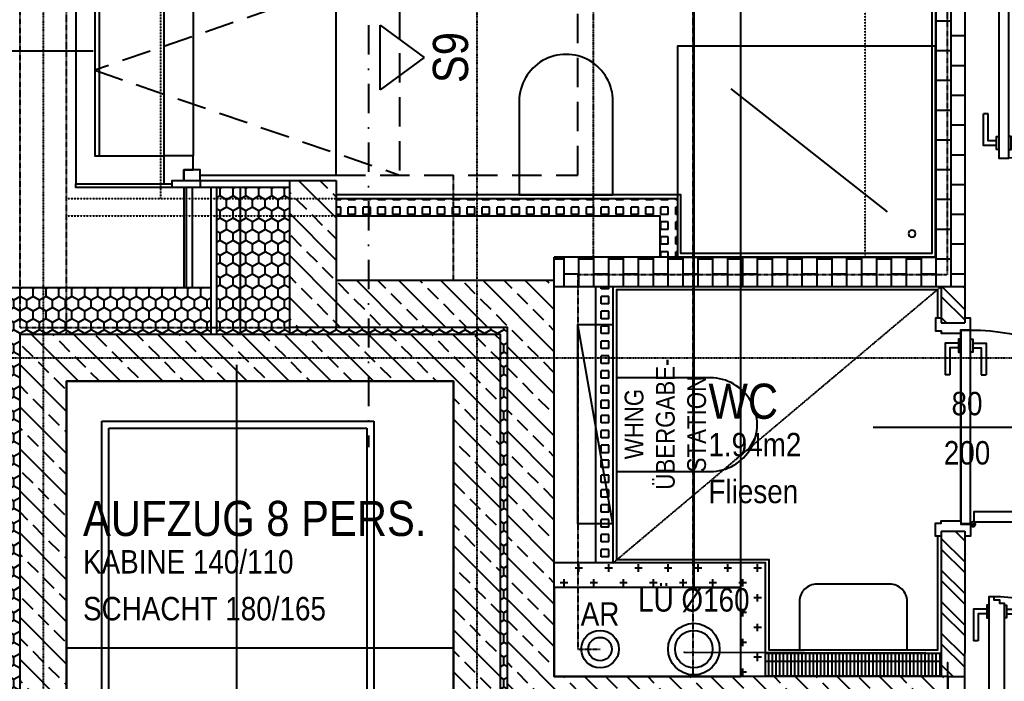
# Model space of a CAD drawing. Header units: millimetres. Extents: x -13147 to 51584, y -41547 to 69958.
# Drawn here: x 34404 to 38603, y 1445 to 4268 of the extents above; entities that cross this region are included whole.
import ezdxf
from ezdxf.enums import TextEntityAlignment as Align

# ---------------------------------------------------------------- set-up
doc = ezdxf.new("R2010")
doc.units = ezdxf.units.MM
for name, pattern in [('DASHDOT', [1, 0.5, -0.25, 0, -0.25]), ('HIDDEN2', [0.1875, 0.125, -0.0625]), ('STRICHPUNKT', [1, 0.5, -0.25, 0, -0.25]), ('STRICHPUNKTX2', [2, 1, -0.5, 0, -0.5])]:
    doc.linetypes.add(name, pattern=pattern)
doc.layers.get('Defpoints').update_dxf_attribs({"color": 251})
for name, color, linetype in [('00-AUF---------M0', 251, 'Continuous'), ('00_HLP---------M0', 251, 'Continuous'), ('00_HLP-G00-L05-M0', 6, 'Continuous'), ('01-SCH-G00-L05-M0', 251, 'STRICHPUNKTX2'), ('01-TXT---------M0', 251, 'Continuous'), ('01-TXT---------PP', 1, 'Continuous'), ('01-TXT-G00-L05-M0', 1, 'Continuous'), ('02-AXO-G00-L05-M0', 251, 'STRICHPUNKT'), ('02-FIL-G00-L05-LILA', 251, 'Continuous'), ('02-FIL-G00-L05-M0', 251, 'Continuous'), ('02-FIL-G00-L05-ORANGE', 251, 'Continuous'), ('02-FIL-G00-L05-STB', 251, 'Continuous'), ('02-FLI-G00-L05-M0', 251, 'Continuous'), ('02-HID---------M0', 251, 'HIDDEN2'), ('02-HID-G00-L05-M0', 251, 'HIDDEN2'), ('02-TWA---------M0', 251, 'Continuous'), ('02-TWA-G00-L05-M0', 251, 'Continuous'), ('02-WDA-G00-L05-M0', 251, 'Continuous'), ('02-ZWA---------M0', 251, 'Continuous'), ('02-ZWA-G00-L05-M0', 251, 'Continuous'), ('03-ANS-G00-L05-M0', 251, 'Continuous'), ('03-HID-G00-L05-M0', 251, 'HIDDEN2'), ('03-SYM-G00-L05-M0', 251, 'Continuous'), ('04-STO---------M0', 251, 'Continuous'), ('04-SYM---------EP', 251, 'Continuous'), ('04-SYM-G00-L05-EP', 251, 'Continuous'), ('05-STO---------M0', 251, 'Continuous'), ('05-STO--------M0', 251, 'Continuous'), ('05-SYM---------M0', 251, 'Continuous'), ('05-SYM--------M0', 251, 'Continuous'), ('05-SYM-G00-L05-M0', 251, 'Continuous'), ('05-TXT--------M0', 251, 'Continuous'), ('05-TXT-G00-L05-M0', 251, 'Continuous'), ('05_HLP---------M0', 251, 'Continuous'), ('06-SYM-G00-L05-M0', 251, 'Continuous'), ('07-SAN-G00-L05-FBHZG-EVERT', 251, 'Continuous'), ('07-SAN-G00-L05-M0', 251, 'Continuous'), ('07-TXT---------M0', 251, 'Continuous')]:
    doc.layers.add(name, color=color, linetype=linetype)
doc.layers.add('E_Bauangaben', color=7, linetype='Continuous', true_color=0xcb1042)
doc.styles.add('ARIAL', font='arial.ttf', dxfattribs={"width": 0.85})
doc.dimstyles.new('pp chromy&schneider', dxfattribs={"dimscale": 0.005, "dimtxt": 25, "dimasz": 10, "dimexe": 0, "dimexo": 0, "dimgap": 5, "dimtad": 1, "dimdec": 1, "dimlfac": 100, "dimrnd": 0.1, "dimzin": 9, "dimdsep": 46, "dimtxsty": 'ARIAL', "dimblk": 'c&s kote', "dimcen": 0, "dimse1": 1, "dimse2": 1, "dimclrd": 8, "dimclrt": 8, "dimadec": 0, "dimazin": 0, "dimtfac": 0.75, "dimtdec": 1, "dimtix": 1, "dimtmove": 2, "dimatfit": 0, "dimldrblk": 'NONE', "dimfxl": 1, "dimtolj": 1, "dimlwd": -1, "dimarcsym": 0})
pattern_1 = [(90, (-38458.126, -45395.47), (-31.75, -7e-10), [31.75, -31.75]), (180, (-38458.126, -45395.47), (7e-10, -31.75), [31.75, -31.75])]
pattern_2 = [(135, (-38458.13, -45395.47), (-67.35192, -67.35192), []), (135, (-38458.13, -45350.57), (-67.35192, -67.35192), [])]
pattern_3 = [(135, (-38458.13, -45395.47), (-89.80256, -89.80256), []), (135, (-38458.13, -45305.67), (-89.80256, -89.80256), [63.5, -31.75])]
pattern_4 = [(90, (-38458.126, -45395.47), (-27.4963, 47.625), [31.75, -63.5]), (210, (-38458.126, -45395.47), (-27.49631, -47.624994), [31.75, -63.5]), (150, (-38458.126, -45395.47), (-54.99261, 6e-06), [-63.5, 31.75])]

# ---------------------------------------------------------------- blocks, each defined once
blk = doc.blocks.new('c&s kote')
at = {"color": 8}
for p, q in [((0, -2), (0, 2)), ((0, 2), (0, -2)), ((-2, 0), (2, 0)), ((2, 0), (-2, 0))]:
    blk.add_line(p, q, dxfattribs=at)
blk.add_circle((0, 0), 0.5, dxfattribs=at)
blk = doc.blocks.new('*D97')
at = {"layer": 'Defpoints', "color": 0, "transparency": 16777216}
for p in [(38266.7, 1566.1), (37238.5, 1527.7), (38266.6, 1527.1)]:
    blk.add_point(p, dxfattribs=at)
at = {"layer": 'E_Bauangaben', "color": 8, "transparency": 16777216}
blk.add_line((37238.7, 1568.7), (38266.6, 1566.1), dxfattribs=at)
at = {"layer": 'E_Bauangaben', "color": 8, "transparency": 16777216, "xscale": 0.05, "yscale": 0.05, "zscale": 0.05}
for p, rotation in [((37238.6, 1568.7), 179.8510976788359), ((38266.7, 1566.1), 359.8510976788359)]:
    blk.add_blockref('c&s kote', p, dxfattribs=dict(at, rotation=rotation))
at = {"layer": 'E_Bauangaben', "color": 8, "lineweight": 30, "transparency": 16777216, "insert": (37752.6, 1567.3), "char_height": 0.125, "attachment_point": 5, "rotation": 179.8511, "style": 'ARIAL'}
blk.add_mtext('\\A1;102806', dxfattribs=at)
blk = doc.blocks.new('_None')
blk = doc.blocks.new('*D98')
at = {"layer": 'Defpoints', "color": 0, "transparency": 16777216}
for p in [(38262.2, 1525), (38260.8, 995.2), (38360.3, 994.9)]:
    blk.add_point(p, dxfattribs=at)
at = {"layer": 'E_Bauangaben', "color": 8, "transparency": 16777216}
blk.add_line((38361.7, 1524.7), (38360.3, 995), dxfattribs=at)
at = {"layer": 'E_Bauangaben', "color": 8, "transparency": 16777216, "xscale": 0.05, "yscale": 0.05, "zscale": 0.05}
for p, rotation in [((38361.7, 1524.8), 89.85109767386658), ((38360.3, 994.9), 269.8510976738666)]:
    blk.add_blockref('c&s kote', p, dxfattribs=dict(at, rotation=rotation))
at = {"layer": 'E_Bauangaben', "color": 8, "lineweight": 30, "transparency": 16777216, "insert": (38361.1, 1259.8), "char_height": 0.125, "attachment_point": 5, "rotation": 269.8511, "style": 'ARIAL'}
blk.add_mtext('\\A1;52984.5', dxfattribs=at)
blk = doc.blocks.new('LIFT')
at = {"layer": '00-AUF---------M0'}
for p, q in [((1.5, 1.73), (0.34, 1.73)), ((0.34, 1.73), (0.34, 0.3)), ((1.5, 0.3), (1.5, 1.73)), ((1.47, 1.7), (0.37, 1.7)), ((0.37, 1.7), (0.37, 0.3)), ((1.47, 0.3), (1.47, 1.7))]:
    blk.add_line(p, q, dxfattribs=at)
for points in [[(0.34, 0.3), (0.544, 0.3), (0.544, 0.29)], [(1.5, 0.3), (1.444, 0.3), (1.444, 0.19)]]:
    blk.add_lwpolyline(points, dxfattribs=at)
for points in [[(0.994, 0.24), (0.994, 0.285), (0.544, 0.285), (0.544, 0.24)], [(1.444, 0.19), (1.444, 0.235), (0.994, 0.235), (0.994, 0.19)], [(0.044, 0.05), (0.544, 0.05), (0.544, 0.16), (0.044, 0.16)], [(1.444, 0.115), (1.444, 0.16), (0.994, 0.16), (0.994, 0.115)], [(1.594, 0.05), (1.444, 0.05), (1.444, 0.16), (1.594, 0.16), (1.594, 0.05)], [(0, 0.1), (0, 0), (0.044, 0), (0.044, 0.1)], [(0.994, 0.065), (0.994, 0.11), (0.544, 0.11), (0.544, 0.065)], [(1.65, 0.1), (1.65, 0), (1.594, 0), (1.594, 0.1)]]:
    blk.add_lwpolyline(points, close=True, dxfattribs=at)
at = {"layer": '00_HLP---------M0'}
for points in [[(0.924, 0.05), (0.924, 1.97)], [(1.65, 1.9), (1.65, 0.1), (0, 0.1), (0, 1.9), (1.65, 1.9)], [(1.65, 0.763), (0, 0.763)]]:
    blk.add_lwpolyline(points, dxfattribs=at)
blk = doc.blocks.new('WET')
at = {"layer": '02-TWA---------M0'}
for points in [[(-0.53, 0), (-0.53, 0.2)], [(0.53, 0), (0.53, 0.2)]]:
    blk.add_lwpolyline(points, dxfattribs=at)
at = {"layer": '02-ZWA---------M0'}
for points in [[(-0.53, 0), (-0.53, -0.07)], [(0.53, 0), (0.53, -0.07)]]:
    blk.add_lwpolyline(points, dxfattribs=at)
at = {"layer": '05-STO---------M0'}
for points in [[(-0.525, 0.058), (-0.505, 0.058), (-0.505, 0.063, 0.414214), (-0.51, 0.068), (-0.53, 0.068)], [(0.525, 0.058), (0.505, 0.058), (0.505, 0.063, -0.414214), (0.51, 0.068), (0.53, 0.068)], [(-0.525, -0.01), (-0.505, -0.01), (-0.505, -0.015, -0.414214), (-0.51, -0.02), (-0.53, -0.02)], [(0.525, -0.01), (0.505, -0.01), (0.505, -0.015, 0.414214), (0.51, -0.02), (0.53, -0.02)]]:
    blk.add_lwpolyline(points, format="xyb", close=True, dxfattribs=at)
for points in [[(-0.464, -0.01), (-0.525, -0.01), (-0.525, 0.058), (-0.45, 0.058), (-0.45, 0.058), (-0.45, 0.058), (-0.45, 0.0195), (-0.464, 0.0195), (-0.464, -0.01)], [(0.464, -0.01), (0.525, -0.01), (0.525, 0.058), (0.45, 0.058), (0.45, 0.058), (0.45, 0.058), (0.45, 0.0195), (0.464, 0.0195), (0.464, -0.01)]]:
    blk.add_lwpolyline(points, dxfattribs=at)
at = {"layer": '05-SYM---------M0'}
for p, q in [((-0.422, -0.908), (-0.392, -0.908)), ((-0.422, -0.928), (-0.392, -0.928))]:
    blk.add_line(p, q, dxfattribs=at)
for points in [[(0.53, 0.018), (-0.53, 0.018)], [(-0.432, -0.061), (-0.432, -0.061), (-0.452, -0.061), (-0.452, -0.046), (-0.476, -0.046), (-0.476, -0.032), (-0.496, -0.032), (-0.496, -0.982), (-0.476, -0.982), (-0.476, -0.968), (-0.452, -0.968), (-0.452, -0.953), (-0.432, -0.953), (-0.432, -0.061)], [(-0.491, -0.021), (-0.481, -0.021)], [(-0.486, -0.026), (-0.486, -0.016)], [(-0.506, -0.928), (-0.562, -0.928), (-0.562, -0.793)], [(-0.542, -0.793), (-0.562, -0.793)], [(-0.506, -0.908), (-0.542, -0.908), (-0.542, -0.793)], [(-0.496, -0.9455), (-0.506, -0.9455), (-0.506, -0.8905), (-0.496, -0.8905)], [(-0.432, -0.9455), (-0.422, -0.9455), (-0.422, -0.8905), (-0.432, -0.8905)], [(-0.392, -0.9455), (-0.382, -0.9455), (-0.382, -0.8905), (-0.392, -0.8905)], [(-0.392, -0.9455), (-0.392, -0.8905)]]:
    blk.add_lwpolyline(points, dxfattribs=at)
blk.add_circle((-0.486, -0.021), 0.01, dxfattribs=at)
blk.add_arc((-0.486, -0.021), 0.9611, 269.4038, 0.6558, dxfattribs=at)
at = {"layer": '05_HLP---------M0'}
for p, q in [((0.401, 0.043), (0.401, 0.073)), ((0.421, 0.043), (0.421, 0.073))]:
    blk.add_line(p, q, dxfattribs=at)
for points in [[(0.4385, 0.073), (0.4385, 0.083), (0.3835, 0.083), (0.3835, 0.073)], [(0.4385, 0.073), (0.3835, 0.073)], [(0.4385, 0.033), (0.4385, 0.043), (0.3835, 0.043), (0.3835, 0.033)], [(-0.446, 0.033), (-0.446, 0.033), (-0.446, 0.013), (-0.461, 0.013), (-0.461, -0.011), (-0.475, -0.011), (-0.475, -0.031), (0.475, -0.031), (0.475, -0.011), (0.461, -0.011), (0.461, 0.013), (0.446, 0.013), (0.446, 0.033), (-0.446, 0.033)], [(0.421, -0.041), (0.421, -0.097), (0.286, -0.097)], [(0.401, -0.041), (0.401, -0.077), (0.286, -0.077)], [(0.4385, -0.031), (0.4385, -0.041), (0.3835, -0.041), (0.3835, -0.031)], [(0.286, -0.077), (0.286, -0.097)]]:
    blk.add_lwpolyline(points, dxfattribs=at)
blk = doc.blocks.new('01-SQM')
at = {"layer": '01-TXT---------M0', "color": 1, "style": 'ARIAL', "width": 0.85}
blk.add_attdef('ROOM', (0, 0), '', height=0.15, dxfattribs=at)
blk.add_attdef('AREA', text='', height=0.1, dxfattribs=at).set_placement((0, -0.06), align=Align.TOP_LEFT)
at = {"layer": '01-TXT---------PP', "color": 1, "style": 'ARIAL', "width": 0.85}
blk.add_attdef('NR', text='', height=0.15, dxfattribs=at).set_placement((-0.1173, 0), align=Align.RIGHT)
blk.add_attdef('FLOOR', text='', height=0.1, dxfattribs=at).set_placement((0, -0.26), align=Align.TOP_LEFT)
blk = doc.blocks.new('TÜR-80_10er-WAND')
at = {"layer": '00_HLP---------M0'}
for points in [[(-0.3575, 0.027), (-0.3575, 0.083), (-0.2225, 0.083)], [(-0.3375, 0.027), (-0.3375, 0.063), (-0.2225, 0.063)], [(-0.2225, 0.063), (-0.2225, 0.083)], [(0.4, 0.017), (-0.4, 0.017)], [(-0.375, 0.017), (-0.375, 0.027), (-0.32, 0.027), (-0.32, 0.017)], [(-0.375, -0.025), (-0.375, -0.035), (-0.32, -0.035), (-0.32, -0.025)], [(-0.3575, -0.035), (-0.3575, -0.091), (-0.2225, -0.091)], [(-0.3375, -0.035), (-0.3375, -0.071), (-0.2225, -0.071)], [(-0.2225, -0.071), (-0.2225, -0.091)]]:
    blk.add_lwpolyline(points, dxfattribs=at)
blk.add_lwpolyline([(0.4115, -0.025), (-0.4115, -0.025), (-0.4115, -0.025), (-0.4115, 0.017), (0.4115, 0.017)], close=True, dxfattribs=at)
at = {"layer": '02-ZWA---------M0'}
for points in [[(-0.445, 0.1), (-0.445, 0)], [(0.445, 0.1), (0.445, 0)]]:
    blk.add_lwpolyline(points, dxfattribs=at)
at = {"layer": '05-STO--------M0'}
for points in [[(-0.465, 0.1), (-0.465, 0.125), (-0.41, 0.125), (-0.41, 0.1), (-0.4, 0.1), (-0.4, 0.017), (-0.415, 0.017), (-0.415, -0.025), (-0.465, -0.025), (-0.465, 0)], [(0.465, 0.1), (0.465, 0.125), (0.41, 0.125), (0.41, 0.1), (0.4, 0.1), (0.4, 0.017), (0.415, 0.017), (0.415, -0.025), (0.465, -0.025), (0.465, 0)]]:
    blk.add_lwpolyline(points, dxfattribs=at)
at = {"layer": '05-SYM---------M0'}
for points in [[(0.352, -0.8085), (0.296, -0.8085), (0.296, -0.6735)], [(0.316, -0.6735), (0.296, -0.6735)], [(0.352, -0.7885), (0.316, -0.7885), (0.316, -0.6735)], [(0.414, -0.8085), (0.47, -0.8085), (0.47, -0.6735)], [(0.414, -0.7885), (0.45, -0.7885), (0.45, -0.6735)], [(0.45, -0.6735), (0.47, -0.6735)], [(0.362, -0.826), (0.352, -0.826), (0.352, -0.771), (0.362, -0.771)], [(0.404, -0.826), (0.414, -0.826), (0.414, -0.771), (0.404, -0.771)]]:
    blk.add_lwpolyline(points, dxfattribs=at)
at = {"layer": '05-SYM--------M0'}
blk.add_lwpolyline([(0.404, -0.0395), (0.404, -0.8625), (0.404, -0.8625), (0.362, -0.8625), (0.362, -0.0395)], close=True, dxfattribs=at)
for points in [[(0.41, -0.036), (0.42, -0.036)], [(0.415, -0.031), (0.415, -0.041)]]:
    blk.add_lwpolyline(points, dxfattribs=at)
blk.add_circle((0.415, -0.036), 0.01, dxfattribs=at)
blk.add_arc((0.415, -0.036), 0.8282, 176.3309, 266.3309, dxfattribs=at)
blk = doc.blocks.new('05-TXT')
at = {"layer": '05-TXT--------M0'}
blk.add_line((-0.4, 0), (0.4, 0), dxfattribs=at)
at = {"layer": '05-TXT--------M0', "color": 8, "style": 'ARIAL', "width": 0.85}
blk.add_attdef('BREITE', text='', height=0.1, dxfattribs=at).set_placement((0, 0.05), align=Align.CENTER)
blk.add_attdef('HÖHE', text='', height=0.1, rotation=360, dxfattribs=at).set_placement((0, -0.06), align=Align.TOP_CENTER)
blk = doc.blocks.new('DFF_94_Doppelt')
at = {"layer": '00_HLP---------M0'}
for points in [[(0, 0.98), (0, 0.04)], [(0, 0.04), (0, -0.04)], [(0, -0.98), (0, -0.04)]]:
    blk.add_lwpolyline(points, dxfattribs=at)
at = {"layer": '02-HID---------M0'}
for points in [[(0.27, 0.9775), (-1.0302, 0.53), (0.27, 0.0825)], [(0, -0.9775), (1.03, -0.9775), (1.03, 0.9775), (0, 0.9775)], [(0.27, 0.9775), (0.27, 0.0825)], [(-0.3575, 0.0825), (0.48, 0.0825), (0.48, -0.0825), (-0.3575, -0.0825)], [(0.27, -0.0825), (-1.0302, -0.53), (0.27, -0.9775)], [(0.27, -0.0825), (0.27, -0.9775)]]:
    blk.add_lwpolyline(points, dxfattribs=at)
at = {"layer": '02-TWA---------M0'}
for points in [[(-0.2, 1), (0, 1)], [(-0.2, -1), (0, -1)]]:
    blk.add_lwpolyline(points, dxfattribs=at)
at = {"layer": '02-ZWA---------M0'}
for points in [[(-0.58, 0.9775), (0, 0.9775)], [(-0.58, 0.0825), (-0.3575, 0.0825), (-0.3575, -0.0825), (-0.58, -0.0825)], [(-0.58, -0.9775), (0, -0.9775)]]:
    blk.add_lwpolyline(points, dxfattribs=at)
blk.add_lwpolyline([(-0.58, 0.06), (-0.38, 0.06), (-0.38, -0.06), (-0.58, -0.06)], close=True, dxfattribs=at)
at = {"layer": '04-STO---------M0'}
for points in [[(-0.61, 0.955), (-0.61, 0.895), (-0.735, 0.895), (-0.735, 1.015), (-0.7, 1.015), (-0.7, 1), (-0.65, 1), (-0.65, 0.955), (-0.61, 0.955)], [(-0.58, 1), (-0.58, 1.03), (-0.7, 1.03), (-0.7, 1)], [(-0.58, 1), (-0.58, 0.955), (-0.65, 0.955), (-0.65, 1)], [(-0.61, 0.105), (-0.61, 0.165), (-0.735, 0.165), (-0.735, 0.045), (-0.7, 0.045), (-0.7, 0.06), (-0.65, 0.06), (-0.65, 0.105), (-0.61, 0.105)], [(-0.58, 0.06), (-0.58, 0.105), (-0.65, 0.105), (-0.65, 0.06)], [(-0.58, 0.06), (-0.58, 0.03), (-0.7, 0.03), (-0.7, 0.06)], [(-0.58, -0.06), (-0.58, -0.03), (-0.7, -0.03), (-0.7, -0.06)], [(-0.61, -0.105), (-0.61, -0.165), (-0.735, -0.165), (-0.735, -0.045), (-0.7, -0.045), (-0.7, -0.06), (-0.65, -0.06), (-0.65, -0.105), (-0.61, -0.105)], [(-0.58, -0.06), (-0.58, -0.105), (-0.65, -0.105), (-0.65, -0.06)], [(-0.61, -0.955), (-0.61, -0.895), (-0.735, -0.895), (-0.735, -1.015), (-0.7, -1.015), (-0.7, -1), (-0.65, -1), (-0.65, -0.955), (-0.61, -0.955)], [(-0.58, -1), (-0.58, -0.955), (-0.65, -0.955), (-0.65, -1)], [(-0.58, -1), (-0.58, -1.03), (-0.7, -1.03), (-0.7, -1)]]:
    blk.add_lwpolyline(points, close=True, dxfattribs=at)
for points in [[(-0.58, 1), (-0.2, 1), (-0.2, 1.03), (-0.58, 1.03)], [(-0.7, 0.03), (-0.7, -0.03)], [(-0.58, -1), (-0.2, -1), (-0.2, -1.03), (-0.58, -1.03)]]:
    blk.add_lwpolyline(points, dxfattribs=at)
at = {"layer": '04-SYM---------EP'}
for points in [[(-0.7, 1.03), (-1.1102, 1.03), (-1.1102, 1.015)], [(-0.735, 0.045), (-1.1102, 0.045), (-1.1102, 1.015), (-0.735, 1.015)], [(-0.735, 0.165), (-1.0302, 0.165), (-1.0302, 0.895), (-0.735, 0.895)], [(-1.0102, 0.895), (-1.0102, 0.165)], [(-0.735, 0.165), (-0.735, 0.895)], [(-0.61, 0.165), (-0.61, 0.895)], [(-0.7, 0.03), (-1.1102, 0.03), (-1.1102, 0.045)], [(-1.1102, 0.03), (-1.1102, -0.03)], [(-0.7, -0.03), (-1.1102, -0.03), (-1.1102, -0.045)], [(-0.735, -0.045), (-1.1102, -0.045), (-1.1102, -1.015), (-0.735, -1.015)], [(-0.735, -0.165), (-1.0302, -0.165), (-1.0302, -0.895), (-0.735, -0.895)], [(-1.0102, -0.895), (-1.0102, -0.165)], [(-0.735, -0.165), (-0.735, -0.895)], [(-0.61, -0.165), (-0.61, -0.895)], [(-0.7, -1.03), (-1.1102, -1.03), (-1.1102, -1.015)]]:
    blk.add_lwpolyline(points, dxfattribs=at)
blk = doc.blocks.new('03-rar')
blk.add_circle((0, 0), 0.05)
at = {"layer": '01-TXT---------M0', "color": 8, "style": 'ARIAL', "width": 0.85}
blk.add_attdef('RR', text='', height=0.1, dxfattribs=at).set_placement((0, 0.1), align=Align.CENTER)
blk = doc.blocks.new('schnittführung')
at = {"color": 4, "linetype": 'DASHDOT', "ltscale": 0.25}
blk.add_line((0.2375, -0.1378), (0.2375, 1.6622), dxfattribs=at)
blk.add_line((0.2375, -0.1378), (0.2375, 1.6622), dxfattribs=at)
blk.add_line((0.2375, -0.1378), (0.2375, 1.6622), dxfattribs=at)
at = {"color": 4}
blk.add_lwpolyline([(0.1875, 0.1378), (0.1875, -0.1378), (0, 0)], close=True, dxfattribs=at)
at = {"layer": '07-TXT---------M0', "color": 9, "style": 'ARIAL', "text_generation_flag": 6, "width": 0.85}
blk.add_attdef('SCHNITT', text='', height=0.15, rotation=270, dxfattribs=at).set_placement((-0.0373, 0), align=Align.CENTER)
blk = doc.blocks.new('07-WC')
blk.add_lwpolyline([(-0.015, -0.2), (-0.415, -0.2, -1), (-0.415, 0.2), (-0.015, 0.2)], format="xyb", close=True)
blk = doc.blocks.new('07-WT-WC')
blk.add_lwpolyline([(1.005, -0.015), (1.005, -0.22, -0.414214), (0.93, -0.295), (0.62, -0.295, -0.414214), (0.545, -0.22), (0.545, -0.015)], format="xyb", close=True)
blk = doc.blocks.new('07-Dusche 90-110')
blk.add_line((-0.7178, 0.8722), (-0.1927, 0.2056))
blk.add_lwpolyline([(-0.9, 0), (-0.9, 1.1), (0, 1.1), (0, 0)], close=True)
blk.add_circle((-0.1, 0.1), 0.015)

msp = doc.modelspace()

# ---------------------------------------------------------------- hatches: boundary and pattern name
at = {"layer": '02-FIL-G00-L05-LILA'}
h = msp.add_hatch(dxfattribs=at)
h.set_pattern_fill('HONEY', color=256, scale=10, angle=197.0465413, style=0)
h.set_pattern_definition(pattern_4)
h.paths.add_polyline_path([(35344.505, 3552.0294), (35244.505, 3552.0294), (35244.505, 2924.5294), (35344.505, 2924.5294)])
h = msp.add_hatch(dxfattribs=at)
h.set_pattern_fill('HONEY', color=256, scale=10, angle=197.0465413, style=0)
h.set_pattern_definition(pattern_4)
h.paths.add_polyline_path([(35554.505, 3552.0294), (35344.505, 3552.0294), (35344.505, 2924.5294), (35554.505, 2924.5294), (35554.505, 2954.5294)])
h = msp.add_hatch(dxfattribs=at)
h.set_pattern_fill('HONEY', color=256, scale=10, angle=197.0465413, style=0)
h.set_pattern_definition(pattern_4)
h.paths.add_polyline_path([(35219.505, 3124.5294), (34204.6751, 3124.5294), (34204.655, 424.5294), (34404.505, 424.5294), (34404.505, 624.5294), (34404.505, 2924.5294), (35219.505, 2924.5294)])
h = msp.add_hatch(dxfattribs=at)
h.set_pattern_fill('HONEY', color=256, scale=10, angle=197.0465413, style=0)
h.set_pattern_definition(pattern_4)
h.paths.add_polyline_path([(36484.505, 2954.5294), (35554.505, 2954.5294), (35554.505, 2924.5294), (36454.505, 2924.5294), (36454.505, 624.5294), (36484.505, 624.5294)])
at = {"layer": '02-FIL-G00-L05-M0'}
h = msp.add_hatch(dxfattribs=at)
h.set_pattern_fill('ANSI31,_O', color=256, scale=300, angle=422.0465413)
h.set_pattern_definition([(1e-09, (-38458.1, -45395.5), (-2e-08, 952.5), [])])
h.paths.add_polyline_path([(35084.505, 5939.5294), (34204.505, 5939.5294), (34204.505, 3224.5294), (35084.505, 3224.5294), (35084.505, 3652.0294), (34717.8544, 3652.0294), (34717.8544, 4532.0294), (35084.505, 4532.0294), (35084.505, 4632.0294), (34717.8544, 4632.0294), (34717.8544, 5512.0294), (35084.505, 5512.0294)])
at = {"layer": '02-FIL-G00-L05-ORANGE'}
h = msp.add_hatch(dxfattribs=at)
h.set_pattern_fill('BRICK', color=256, scale=10, angle=197.0465413, style=0)
h.set_pattern_definition([(90, (-38458.126, -45395.47), (-63.5, -1e-09), []), (180, (-38458.13, -45395.47), (3e-09, -127), [63.5, -63.5]), (180, (-38458.13, -45331.97), (3e-09, -127), [-63.5, 63.5])])
h.paths.add_polyline_path([(38434.505, 6179.5294), (38309.5049, 6179.5294), (38309.5049, 5767.2161), (38309.505, 5767.2161), (38309.505, 5267.2161), (38309.505, 4154.5294), (38309.505, 4154.5294), (38309.505, 3254.5294), (37209.505, 3254.5294), (36684.505, 3254.5294), (36684.505, 3129.5294), (38434.505, 3129.5294)])
h = msp.add_hatch(dxfattribs=at)
h.set_pattern_fill('SQUARE', color=256, scale=10, angle=197.0465413, style=0)
h.set_pattern_definition(pattern_1)
h.paths.add_polyline_path([(35891.8735, 3504.9028), (35754.505, 3504.9028), (35754.505, 3429.9028), (35891.8735, 3429.9028)])
h.paths.add_polyline_path([(36254.505, 3504.9028), (35891.8735, 3504.9028), (35891.8735, 3429.9028), (36254.505, 3429.9028)])
h.paths.add_polyline_path([(37209.505, 3504.9028), (36254.505, 3504.9028), (36254.505, 3429.9028), (37134.505, 3429.9028), (37134.505, 3254.5294), (37209.505, 3254.5294)])
h = msp.add_hatch(dxfattribs=at)
h.set_pattern_fill('SQUARE', color=256, scale=10, angle=197.0465413, style=0)
h.set_pattern_definition(pattern_1)
h.paths.add_polyline_path([(36934.505, 3129.5294), (36859.505, 3129.5294), (36859.505, 1954.5294), (36934.505, 1954.5294)])
h = msp.add_hatch(dxfattribs=at)
h.set_pattern_fill('ANSI32', color=256, scale=10, angle=197.0465413, style=0)
h.set_pattern_definition(pattern_2)
h.paths.add_polyline_path([(38434.505, 3129.5294), (38334.505, 3129.5294), (38334.505, 2974.5294), (38434.505, 2974.5294)])
h = msp.add_hatch(dxfattribs=at)
h.set_pattern_fill('ANSI32', color=256, scale=10, angle=197.0465413, style=0)
h.set_pattern_definition(pattern_2)
h.paths.add_polyline_path([(38434.505, 2084.5294), (38334.505, 2084.5294), (38334.505, 1464.5294), (38364.505, 1464.5294), (38434.505, 1464.5294), (38434.505, 1564.5294)])
h = msp.add_hatch(dxfattribs=at)
h.set_pattern_fill('CROSS', color=256, scale=10, angle=197.0465413, style=0)
h.set_pattern_definition([(90, (-38458.126, -45395.47), (-63.5, 63.5), [31.75, -95.25]), (180, (-38442.25, -45379.596), (-63.5, -63.5), [31.75, -95.25])])
h.paths.add_polyline_path([(36684.505, 1954.5294), (36684.505, 1849.5294), (37479.505, 1849.5294), (37479.505, 1464.5294), (37584.505, 1464.5294), (37584.505, 1954.5294)])
h = msp.add_hatch(dxfattribs=at)
h.set_pattern_fill('GRATE', color=256, scale=20, angle=197.0465413, style=0)
h.set_pattern_definition([(90, (-38458.126, -45395.47), (-15.875, -3e-10), []), (180, (-38458.126, -45395.47), (1e-09, -63.5), [])])
h.paths.add_polyline_path([(38334.505, 1564.5294), (37584.505, 1564.5294), (37584.505, 1464.5294), (38334.505, 1464.5294)])
at = {"layer": '02-FIL-G00-L05-STB'}
h = msp.add_hatch(dxfattribs=at)
h.set_pattern_fill('ANSI33', color=256, scale=20, angle=197.0465413, style=0)
h.set_pattern_definition(pattern_3)
h.paths.add_polyline_path([(35754.505, 3582.0294), (35554.505, 3582.0294), (35554.505, 2954.5294), (35754.505, 2954.5294)])
h = msp.add_hatch(dxfattribs=at)
h.set_pattern_fill('ANSI33', color=256, scale=20, angle=197.0465413, style=0)
h.set_pattern_definition(pattern_3)
h.paths.add_polyline_path([(35754.505, 3154.5294), (35754.505, 2954.5294), (36484.505, 2954.5294), (36484.505, 624.5294), (36684.505, 624.5294), (36684.505, 1264.5294), (37034.505, 1264.5294), (38164.505, 1264.5294), (38164.505, 624.5294), (38504.505, 624.5294), (38504.505, 824.5294), (38364.505, 824.5294), (38364.505, 1464.5294), (36684.505, 1464.5294), (36684.505, 1849.5294), (36684.505, 3154.5294)])
h = msp.add_hatch(dxfattribs=at)
h.set_pattern_fill('ANSI33', color=256, scale=20, angle=197.0465413, style=0)
h.set_pattern_definition(pattern_3)
h.paths.add_polyline_path([(36454.505, 624.5294), (36454.505, 2924.5294), (34404.505, 2924.5294), (34404.505, 624.5294), (34604.505, 624.5294), (34604.505, 2724.5294), (36254.505, 2724.5294), (36254.505, 624.5294)])

# ---------------------------------------------------------------- linework, layer by layer
at = {"layer": '00_HLP-G00-L05-M0', "linetype": 'HIDDEN2', "ltscale": 2}
msp.add_lwpolyline([(36852.0281, 3254.5294), (36852.0281, 6179.5294)], dxfattribs=at)
at = {"layer": '02-AXO-G00-L05-M0'}
for points in [[(34504.505, 16928.2275), (34504.505, -17999.2142)], [(36354.505, 16928.2275), (36354.505, -17999.2142)], [(16441.8735, 2824.5294), (50054.505, 2824.5294)]]:
    msp.add_lwpolyline(points, dxfattribs=at)
at = {"layer": '02-FIL-G00-L05-LILA'}
msp.add_lwpolyline([(35554.505, 2954.5294), (35554.505, 2924.5294)], dxfattribs=at)
at = {"layer": '02-FLI-G00-L05-M0'}
for points in [[(37819.5049, 6164.5294), (38294.5049, 6164.5294), (38294.505, 3269.5294), (37224.505, 3269.5294), (37224.505, 3519.5255), (35754.5089, 3519.9028)], [(38319.505, 2994.5294), (38319.505, 3114.5294), (36949.505, 3114.5294), (36949.505, 1964.5294), (37599.505, 1964.5294), (37599.505, 1579.5294), (38319.505, 1579.5294), (38319.505, 2064.5294)]]:
    msp.add_lwpolyline(points, dxfattribs=at)
at = {"layer": '02-HID-G00-L05-M0', "ltscale": 0.5}
for p, q in [((35004.505, 6179.5294), (35004.505, 3504.9028)), ((34604.505, 3504.9028), (35754.505, 3504.9028)), ((34604.505, 3429.9028), (35754.505, 3429.9028))]:
    msp.add_line(p, q, dxfattribs=at)
at = {"layer": '02-HID-G00-L05-M0'}
for points in [[(46504.505, 5144.529), (46504.505, 14564.5294), (34404.505, 14564.5294), (34404.505, 2954.5294), (35554.505, 2954.5294)], [(34604.505, 2924.5294), (34604.505, 6179.5294)], [(37274.505, 6179.5294), (37274.505, 1464.5294)], [(36254.505, 3154.5294), (36254.505, 3604.5294)]]:
    msp.add_lwpolyline(points, dxfattribs=at)
at = {"layer": '02-HID-G00-L05-M0', "ltscale": 0.5}
msp.add_lwpolyline([(38309.505, 3254.5294), (38009.5049, 3254.5294), (38009.5049, 6179.5294), (38309.505, 6179.5294)], close=True, dxfattribs=at)
at = {"layer": '02-TWA-G00-L05-M0'}
for p, q in [((35554.505, 3582.0294), (35554.505, 2954.5294)), ((35754.505, 3582.0294), (35754.505, 2954.5294)), ((38364.505, 1464.5294), (36684.505, 1464.5294))]:
    msp.add_line(p, q, dxfattribs=at)
for points in [[(36684.505, 3154.5294), (35754.505, 3154.5294)], [(36684.505, 1464.5294), (36684.505, 3154.5294)], [(36484.505, 624.5294), (36484.505, 2954.5294), (35554.505, 2954.5294)], [(38364.505, 824.5294), (38364.505, 1464.5294)]]:
    msp.add_lwpolyline(points, dxfattribs=at)
msp.add_lwpolyline([(36454.505, 624.5294), (36454.505, 2924.5294), (34404.505, 2924.5294), (34404.505, 624.5294), (34604.505, 624.5294), (34604.505, 2724.5294), (36254.505, 2724.5294), (36254.505, 624.5294)], close=True, dxfattribs=at)
at = {"layer": '02-WDA-G00-L05-M0'}
msp.add_line((34204.505, 3124.5294), (35219.505, 3124.5294), dxfattribs=at)
for points in [[(35114.505, 3552.0294), (35114.505, 3124.5294)], [(35139.505, 3552.0294), (35139.505, 3124.5294)], [(35219.505, 3552.0294), (35219.505, 2924.5294)], [(35244.505, 3552.0294), (35244.505, 2924.5294)], [(35344.505, 3552.0294), (35344.505, 2924.5294)]]:
    msp.add_lwpolyline(points, dxfattribs=at)
at = {"layer": '02-ZWA-G00-L05-M0'}
for points in [[(38309.5049, 6179.5294), (38309.505, 3254.5294)], [(38434.505, 6179.5294), (38434.505, 2974.5294)], [(35104.505, 3552.0294), (35104.505, 3124.5294)], [(35754.505, 3504.9028), (37209.505, 3504.9028), (37209.505, 3254.5294)], [(35754.505, 3429.9028), (37134.505, 3429.9028), (37134.505, 3254.5294)], [(38309.505, 3254.5294), (36684.505, 3254.5294)], [(36684.505, 3154.5294), (36684.505, 3254.5294)], [(36684.505, 3129.5294), (38434.505, 3129.5294)], [(36859.505, 3129.5294), (36859.505, 1949.5294)], [(36934.505, 3129.5294), (36934.505, 1949.5294)], [(38334.505, 3129.5294), (38334.505, 2974.5294)], [(38334.505, 2084.5294), (38334.505, 1464.5294)], [(38434.505, 2084.5294), (38434.505, 1564.5294)], [(37584.505, 1464.5294), (37584.505, 1949.5294), (36684.505, 1949.5294)], [(37479.505, 1464.5294), (37479.505, 1844.5294), (36684.505, 1844.5294)], [(37584.505, 1564.5294), (38334.505, 1564.5294)], [(38434.505, 894.5294), (38434.505, 1564.5294), (38434.505, 1564.5294)], [(38364.505, 1464.5294), (38434.505, 1464.5294)]]:
    msp.add_lwpolyline(points, dxfattribs=at)
at = {"layer": '03-ANS-G00-L05-M0'}
msp.add_lwpolyline([(37279.505, 1844.5294), (37479.505, 1844.5294), (37479.505, 6579.5294), (36409.5049, 6579.5294), (36409.5049, 6379.5294), (37279.505, 6379.5294), (37279.505, 1844.5294)], dxfattribs=at)
msp.add_lwpolyline([(36684.505, 1844.5294), (36684.505, 1464.5294), (37479.505, 1464.5294), (37479.505, 1844.5294)], close=True, dxfattribs=at)
at = {"layer": '03-HID-G00-L05-M0'}
msp.add_lwpolyline([(36934.505, 1949.5294), (38334.505, 3129.5294)], dxfattribs=at)
at = {"layer": '03-SYM-G00-L05-M0', "linetype": 'HIDDEN2'}
msp.add_lwpolyline([(38359.505, 5837.0294), (38359.505, 3179.5294), (38359.505, 3179.5294), (36784.505, 3179.5294), (36784.505, 3179.5294), (36784.505, 1581.9938), (36879.505, 1581.9938)], dxfattribs=at)
at = {"layer": '03-SYM-G00-L05-M0'}
for centre, radius in [((37279.505, 1581.9938), 110), ((36879.505, 1581.9938), 80)]:
    msp.add_circle(centre, radius, dxfattribs=at)
at = {"layer": '07-SAN-G00-L05-FBHZG-EVERT'}
msp.add_lwpolyline([(36934.505, 2117.0294), (36784.505, 2117.0294), (36784.505, 2967.0294), (36934.505, 2967.0294)], close=True, dxfattribs=at)
msp.add_lwpolyline([(36934.505, 2117.0294), (36784.505, 2967.0294)], dxfattribs=at)

# ---------------------------------------------------------------- block references
at = {"layer": '01-SCH-G00-L05-M0'}
ref = msp.add_blockref('schnittführung', (36129.3735, 4105.8868), dxfattribs=dict(at, xscale=1000, yscale=1000, zscale=1000, rotation=180.0000000029119))
ref.add_attrib('SCHNITT', 'S9', dxfattribs={"layer": '07-TXT---------M0', "color": 9, "height": 150, "rotation": 90, "style": 'ARIAL', "width": 0.85}).set_placement((36166.6328, 4105.8868), align=Align.TOP_CENTER)
at = {"layer": '01-TXT-G00-L05-M0', "xscale": 1000, "yscale": 1000, "zscale": 1000}
for p, rotation, values in [((37341.8735, 2564.5294), 359.999999963725, {'ROOM': 'WC', 'AREA': '1.94m2', 'FLOOR': 'Fliesen'}), ((34674.5016, 2064.5294), 1.2444225e-09, {'ROOM': 'AUFZUG 8 PERS.', 'AREA': 'KABINE 140/110', 'FLOOR': 'SCHACHT 180/165'})]:
    msp.add_blockref('01-SQM', p, dxfattribs=dict(at, rotation=rotation)).add_auto_attribs(values)
at = {"layer": '03-SYM-G00-L05-M0'}
ref = msp.add_blockref('03-rar', (37279.505, 1581.9938), dxfattribs=dict(at, xscale=1600.000000325963, yscale=1600.000000325963, zscale=1600.000000325963, rotation=1.2444225e-09))
ref.add_attrib('RR', 'LÜ %%C160', dxfattribs={"layer": '01-TXT---------M0', "color": 8, "height": 100, "rotation": 0, "style": 'ARIAL', "width": 0.85}).set_placement((37279.505, 1741.9938), align=Align.CENTER)
at = {"layer": '03-SYM-G00-L05-M0', "xscale": 1000, "yscale": 1000, "zscale": 1000, "rotation": 1.2444225e-09}
msp.add_blockref('03-rar', (36879.505, 1581.9938), dxfattribs=at).add_auto_attribs({'RR': 'AR'})
at = {"layer": '04-SYM-G00-L05-EP', "xscale": 1000, "yscale": 1000, "zscale": 1000, "rotation": 1.2444225e-09}
msp.add_blockref('DFF_94_Doppelt', (35754.505, 4582.0294), dxfattribs=at)
at = {"layer": '05-SYM-G00-L05-M0', "xscale": -1000, "yscale": 1000, "zscale": 1000}
for name, p, rotation in [('TÜR-80_10er-WAND', (38984.505, 4539.5294), 1.538231142e-07), ('TÜR-80_10er-WAND', (38434.505, 2529.5294), 90.00000015799188), ('WET', (39034.505, 824.5294), 180.0000000262573)]:
    msp.add_blockref(name, p, dxfattribs=dict(at, rotation=rotation))
at = {"layer": '05-TXT-G00-L05-M0', "xscale": 1000, "yscale": 1000, "zscale": 1000, "rotation": 9.582055800000002e-09}
msp.add_blockref('05-TXT', (38444.505, 2529.5294), dxfattribs=at).add_auto_attribs({'BREITE': '80', 'HÖHE': '200'})
at = {"layer": '06-SYM-G00-L05-M0', "xscale": -1000, "yscale": 1000, "zscale": 1000, "rotation": 1.2444445e-09}
msp.add_blockref('LIFT', (36254.505, 824.5294), dxfattribs=at)
at = {"layer": '07-SAN-G00-L05-M0', "xscale": -1000, "yscale": 1000, "zscale": 1000}
for name, p, rotation in [('07-WC', (36734.505, 3504.5294), 90.00000005460517), ('07-Dusche 90-110', (38309.505, 3254.5294), 90.00000000457943), ('07-WC', (36934.505, 2539.5294), 5.79403725e-08), ('07-WT-WC', (37184.505, 1564.5294), 179.9999999170343)]:
    msp.add_blockref(name, p, dxfattribs=dict(at, rotation=rotation))

# ---------------------------------------------------------------- texts
at = {"layer": '07-SAN-G00-L05-FBHZG-EVERT', "insert": (36984.505, 2542.0294), "char_height": 80, "width": 1165, "attachment_point": 2, "rotation": 90, "style": 'ARIAL'}
msp.add_mtext('WHNG \\PÜBERGABE-\\PSTATION', dxfattribs=at)

# ---------------------------------------------------------------- dimensions: what is measured, and where the dimension line sits
at = {"layer": 'E_Bauangaben', "color": 1, "lineweight": 30}
for base, p1, p2, angle, picture, middle in [((38266.6714, 1566.0637), (37238.5084, 1527.6798), (38266.5702, 1527.1094), 359.8510977, '*D97', (37752.643, 1567.3108)), ((38360.2977, 994.9173), (38262.2183, 1525.0194), (38260.8414, 995.1758), 89.8510977, '*D98', (38361.075, 1259.8389))]:
    dim = msp.add_linear_dim(base=base, p1=p1, p2=p2, angle=angle, dimstyle='pp chromy&schneider', override={"dimzin": 8}, dxfattribs=at)
    dim.commit()
    dim.dimension.update_dxf_attribs({"geometry": picture, "text_midpoint": middle})

doc.saveas('drawing.dxf')
